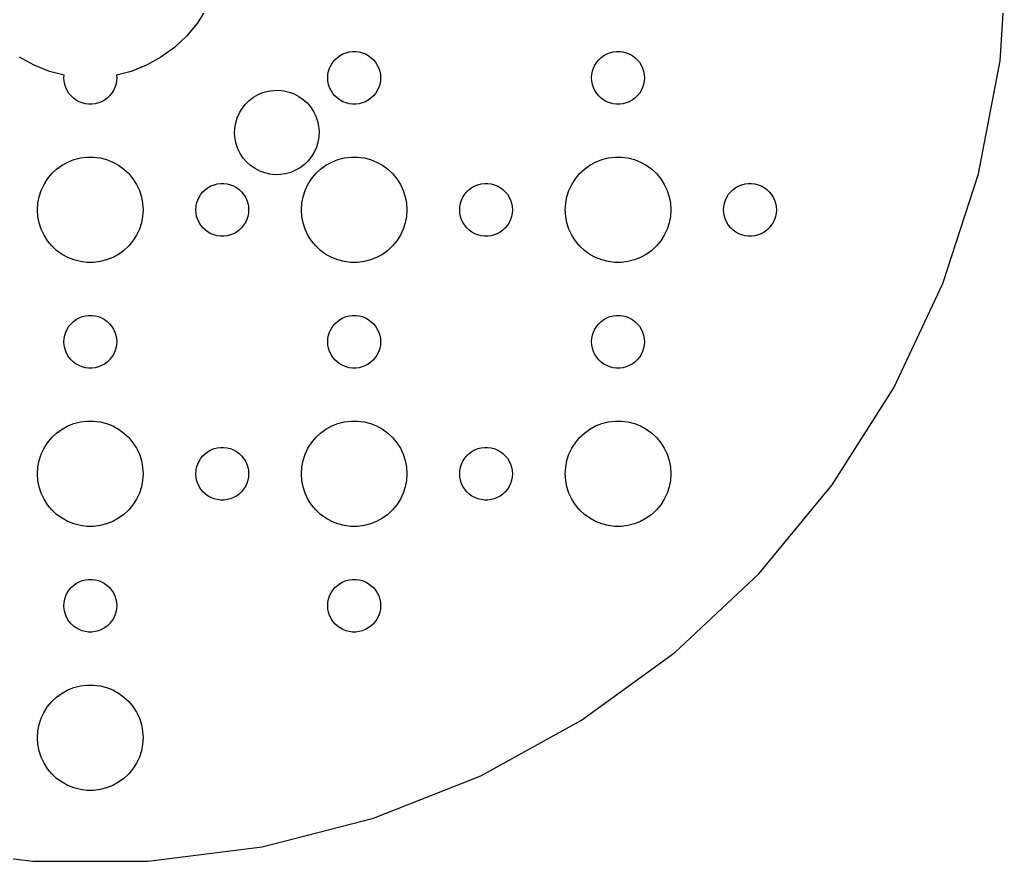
# Model space of a CAD drawing. Header units: metres. Extents: x -52 to 52, y -52 to 272.
# Drawn here: x -4 to 52.1, y 168 to 215.8 of the extents above; entities that cross this region are included whole.
import ezdxf

# ---------------------------------------------------------------- set-up
doc = ezdxf.new("R2010")
doc.units = ezdxf.units.M

msp = doc.modelspace()

# ---------------------------------------------------------------- linework, layer by layer
for p, q in [((51.714, 213.467), (52.125, 220)), ((6.5723, 216.387), (6.06763, 215.592)), ((6.06763, 215.592), (5.46725, 214.866)), ((5.46725, 214.866), (4.78067, 214.221)), ((4.78067, 214.221), (4.01869, 213.668)), ((14.3613, 213.857), (14.5365, 213.927)), ((14.5365, 213.927), (14.7189, 213.973)), ((14.7189, 213.973), (14.9058, 213.997)), ((14.9058, 213.997), (15.0942, 213.997)), ((15.0942, 213.997), (15.2811, 213.973)), ((15.2811, 213.973), (15.4635, 213.927)), ((15.4635, 213.927), (15.6387, 213.857)), ((29.3613, 213.857), (29.5365, 213.927)), ((29.5365, 213.927), (29.7189, 213.973)), ((29.7189, 213.973), (29.9058, 213.997)), ((29.9058, 213.997), (30.0942, 213.997)), ((30.0942, 213.997), (30.2811, 213.973)), ((30.2811, 213.973), (30.4635, 213.927)), ((30.4635, 213.927), (30.6387, 213.857)), ((-3.19334, 213.214), (-4.01869, 213.668)), ((4.01869, 213.668), (3.19334, 213.214)), ((13.6855, 213.223), (13.7865, 213.382)), ((13.7865, 213.382), (13.9065, 213.527)), ((13.9065, 213.527), (14.0439, 213.656)), ((14.0439, 213.656), (14.1963, 213.766)), ((14.1963, 213.766), (14.3613, 213.857)), ((15.6387, 213.857), (15.8037, 213.766)), ((15.8037, 213.766), (15.9561, 213.656)), ((15.9561, 213.656), (16.0934, 213.527)), ((16.0934, 213.527), (16.2135, 213.382)), ((16.2135, 213.382), (16.3145, 213.223)), ((28.6855, 213.223), (28.7865, 213.382)), ((28.7865, 213.382), (28.9065, 213.527)), ((28.9065, 213.527), (29.0439, 213.656)), ((29.0439, 213.656), (29.1963, 213.766)), ((29.1963, 213.766), (29.3613, 213.857)), ((30.6387, 213.857), (30.8037, 213.766)), ((30.8037, 213.766), (30.9561, 213.656)), ((30.9561, 213.656), (31.0934, 213.527)), ((31.0934, 213.527), (31.2135, 213.382)), ((31.2135, 213.382), (31.3145, 213.223)), ((50.4874, 207.037), (51.714, 213.467)), ((-2.31763, 212.867), (-3.19334, 213.214)), ((-1.49026, 212.655), (-2.31763, 212.867)), ((2.31763, 212.867), (1.49026, 212.655)), ((3.19334, 213.214), (2.31763, 212.867)), ((13.5118, 212.688), (13.5471, 212.873)), ((13.5471, 212.873), (13.6053, 213.052)), ((13.6053, 213.052), (13.6855, 213.223)), ((16.3145, 213.223), (16.3947, 213.052)), ((16.3947, 213.052), (16.4529, 212.873)), ((16.4529, 212.873), (16.4882, 212.688)), ((28.5118, 212.688), (28.5471, 212.873)), ((28.5471, 212.873), (28.6053, 213.052)), ((28.6053, 213.052), (28.6855, 213.223)), ((31.3145, 213.223), (31.3947, 213.052)), ((31.3947, 213.052), (31.4529, 212.873)), ((31.4529, 212.873), (31.4882, 212.688)), ((-1.5, 212.5), (-1.49026, 212.655)), ((-1.48816, 212.312), (-1.5, 212.5)), ((-1.45287, 212.127), (-1.48816, 212.312)), ((1.48816, 212.312), (1.45287, 212.127)), ((1.5, 212.5), (1.48816, 212.312)), ((1.49026, 212.655), (1.5, 212.5)), ((13.5, 212.5), (13.5118, 212.688)), ((13.5118, 212.312), (13.5, 212.5)), ((13.5471, 212.127), (13.5118, 212.312)), ((16.4882, 212.312), (16.4529, 212.127)), ((16.4882, 212.688), (16.5, 212.5)), ((16.5, 212.5), (16.4882, 212.312)), ((28.5, 212.5), (28.5118, 212.688)), ((28.5118, 212.312), (28.5, 212.5)), ((28.5471, 212.127), (28.5118, 212.312)), ((31.4882, 212.312), (31.4529, 212.127)), ((31.4882, 212.688), (31.5, 212.5)), ((31.5, 212.5), (31.4882, 212.312)), ((-1.39465, 211.948), (-1.45287, 212.127)), ((-1.31445, 211.777), (-1.39465, 211.948)), ((-1.21352, 211.618), (-1.31445, 211.777)), ((1.31445, 211.777), (1.21352, 211.618)), ((1.39465, 211.948), (1.31445, 211.777)), ((1.45287, 212.127), (1.39465, 211.948)), ((9.53987, 211.543), (9.81772, 211.66)), ((9.81772, 211.66), (10.108, 211.741)), ((10.108, 211.741), (10.4062, 211.785)), ((10.4062, 211.785), (10.7075, 211.791)), ((10.7075, 211.791), (11.0072, 211.759)), ((11.0072, 211.759), (11.3007, 211.691)), ((11.3007, 211.691), (11.5832, 211.586)), ((13.6053, 211.948), (13.5471, 212.127)), ((13.6855, 211.777), (13.6053, 211.948)), ((13.7865, 211.618), (13.6855, 211.777)), ((16.3145, 211.777), (16.2135, 211.618)), ((16.3947, 211.948), (16.3145, 211.777)), ((16.4529, 212.127), (16.3947, 211.948)), ((28.6053, 211.948), (28.5471, 212.127)), ((28.6855, 211.777), (28.6053, 211.948)), ((28.7865, 211.618), (28.6855, 211.777)), ((31.3145, 211.777), (31.2135, 211.618)), ((31.3947, 211.948), (31.3145, 211.777)), ((31.4529, 212.127), (31.3947, 211.948)), ((-1.09344, 211.473), (-1.21352, 211.618)), ((-0.956131, 211.344), (-1.09344, 211.473)), ((-0.803726, 211.234), (-0.956131, 211.344)), ((-0.638657, 211.143), (-0.803726, 211.234)), ((-0.463516, 211.073), (-0.638657, 211.143)), ((-0.281067, 211.027), (-0.463516, 211.073)), ((0.463516, 211.073), (0.281067, 211.027)), ((0.638657, 211.143), (0.463516, 211.073)), ((0.803726, 211.234), (0.638657, 211.143)), ((0.956131, 211.344), (0.803726, 211.234)), ((1.09344, 211.473), (0.956131, 211.344)), ((1.21352, 211.618), (1.09344, 211.473)), ((8.82344, 210.999), (9.03879, 211.21)), ((9.03879, 211.21), (9.27885, 211.392)), ((9.27885, 211.392), (9.53987, 211.543)), ((11.5832, 211.586), (11.8503, 211.446)), ((11.8503, 211.446), (12.0977, 211.274)), ((12.0977, 211.274), (12.3217, 211.072)), ((12.3217, 211.072), (12.5187, 210.844)), ((13.9065, 211.473), (13.7865, 211.618)), ((14.0439, 211.344), (13.9065, 211.473)), ((14.1963, 211.234), (14.0439, 211.344)), ((14.3613, 211.143), (14.1963, 211.234)), ((14.5365, 211.073), (14.3613, 211.143)), ((14.7189, 211.027), (14.5365, 211.073)), ((15.4635, 211.073), (15.2811, 211.027)), ((15.6387, 211.143), (15.4635, 211.073)), ((15.8037, 211.234), (15.6387, 211.143)), ((15.9561, 211.344), (15.8037, 211.234)), ((16.0934, 211.473), (15.9561, 211.344)), ((16.2135, 211.618), (16.0934, 211.473)), ((28.9065, 211.473), (28.7865, 211.618)), ((29.0439, 211.344), (28.9065, 211.473)), ((29.1963, 211.234), (29.0439, 211.344)), ((29.3613, 211.143), (29.1963, 211.234)), ((29.5365, 211.073), (29.3613, 211.143)), ((29.7189, 211.027), (29.5365, 211.073)), ((30.4635, 211.073), (30.2811, 211.027)), ((30.6387, 211.143), (30.4635, 211.073)), ((30.8037, 211.234), (30.6387, 211.143)), ((30.9561, 211.344), (30.8037, 211.234)), ((31.0934, 211.473), (30.9561, 211.344)), ((31.2135, 211.618), (31.0934, 211.473)), ((-0.094177, 211.003), (-0.281067, 211.027)), ((0.094177, 211.003), (-0.094177, 211.003)), ((0.281067, 211.027), (0.094177, 211.003)), ((8.35751, 210.23), (8.4801, 210.505)), ((8.4801, 210.505), (8.63623, 210.763)), ((8.63623, 210.763), (8.82344, 210.999)), ((12.5187, 210.844), (12.6855, 210.593)), ((12.6855, 210.593), (12.8195, 210.323)), ((14.9058, 211.003), (14.7189, 211.027)), ((15.0942, 211.003), (14.9058, 211.003)), ((15.2811, 211.027), (15.0942, 211.003)), ((29.9058, 211.003), (29.7189, 211.027)), ((30.0942, 211.003), (29.9058, 211.003)), ((30.2811, 211.027), (30.0942, 211.003)), ((8.2704, 209.941), (8.35751, 210.23)), ((12.8195, 210.323), (12.9186, 210.038)), ((12.9186, 210.038), (12.9812, 209.744)), ((8.20752, 209.343), (8.22014, 209.644)), ((8.22014, 209.644), (8.2704, 209.941)), ((12.9812, 209.744), (13.0065, 209.443)), ((13.0065, 209.443), (12.9939, 209.142)), ((8.23274, 209.042), (8.20752, 209.343)), ((8.29539, 208.748), (8.23274, 209.042)), ((12.9436, 208.845), (12.8565, 208.556)), ((12.9939, 209.142), (12.9436, 208.845)), ((8.39452, 208.463), (8.29539, 208.748)), ((8.52853, 208.193), (8.39452, 208.463)), ((12.7339, 208.281), (12.5777, 208.023)), ((12.8565, 208.556), (12.7339, 208.281)), ((-1.60747, 207.533), (-1.27733, 207.714)), ((-1.27733, 207.714), (-0.927048, 207.853)), ((-0.927048, 207.853), (-0.562134, 207.947)), ((-0.562134, 207.947), (-0.18837, 207.994)), ((-0.18837, 207.994), (0.18837, 207.994)), ((0.18837, 207.994), (0.562134, 207.947)), ((0.562134, 207.947), (0.927048, 207.853)), ((0.927048, 207.853), (1.27733, 207.714)), ((1.27733, 207.714), (1.60747, 207.533)), ((8.69533, 207.942), (8.52853, 208.193)), ((8.89226, 207.714), (8.69533, 207.942)), ((9.11624, 207.512), (8.89226, 207.714)), ((12.3905, 207.787), (12.1752, 207.576)), ((12.5777, 208.023), (12.3905, 207.787)), ((13.3925, 207.533), (13.7227, 207.714)), ((13.7227, 207.714), (14.0729, 207.853)), ((14.0729, 207.853), (14.4379, 207.947)), ((14.4379, 207.947), (14.8116, 207.994)), ((14.8116, 207.994), (15.1884, 207.994)), ((15.1884, 207.994), (15.5621, 207.947)), ((15.5621, 207.947), (15.927, 207.853)), ((15.927, 207.853), (16.2773, 207.714)), ((16.2773, 207.714), (16.6075, 207.533)), ((28.3925, 207.533), (28.7227, 207.714)), ((28.7227, 207.714), (29.0729, 207.853)), ((29.0729, 207.853), (29.4379, 207.947)), ((29.4379, 207.947), (29.8116, 207.994)), ((29.8116, 207.994), (30.1884, 207.994)), ((30.1884, 207.994), (30.5621, 207.947)), ((30.5621, 207.947), (30.927, 207.853)), ((30.927, 207.853), (31.2773, 207.714)), ((31.2773, 207.714), (31.6075, 207.533)), ((-2.1869, 207.054), (-1.91226, 207.312)), ((-1.91226, 207.312), (-1.60747, 207.533)), ((1.60747, 207.533), (1.91226, 207.312)), ((1.91226, 207.312), (2.1869, 207.054)), ((9.36372, 207.34), (9.11624, 207.512)), ((9.63083, 207.201), (9.36372, 207.34)), ((9.91331, 207.095), (9.63083, 207.201)), ((11.6741, 207.243), (11.3963, 207.127)), ((11.9351, 207.394), (11.6741, 207.243)), ((12.1752, 207.576), (11.9351, 207.394)), ((12.8131, 207.054), (13.0877, 207.312)), ((13.0877, 207.312), (13.3925, 207.533)), ((16.6075, 207.533), (16.9123, 207.312)), ((16.9123, 207.312), (17.1869, 207.054)), ((27.8131, 207.054), (28.0877, 207.312)), ((28.0877, 207.312), (28.3925, 207.533)), ((31.6075, 207.533), (31.9123, 207.312)), ((31.9123, 207.312), (32.1869, 207.054)), ((-2.62891, 206.445), (-2.42705, 206.763)), ((-2.42705, 206.763), (-2.1869, 207.054)), ((2.1869, 207.054), (2.42705, 206.763)), ((2.42705, 206.763), (2.62891, 206.445)), ((10.2067, 207.027), (9.91331, 207.095)), ((10.5065, 206.995), (10.2067, 207.027)), ((10.8078, 207.001), (10.5065, 206.995)), ((11.106, 207.045), (10.8078, 207.001)), ((11.3963, 207.127), (11.106, 207.045)), ((12.3711, 206.445), (12.5729, 206.763)), ((12.5729, 206.763), (12.8131, 207.054)), ((17.1869, 207.054), (17.427, 206.763)), ((17.427, 206.763), (17.6289, 206.445)), ((27.3711, 206.445), (27.5729, 206.763)), ((27.5729, 206.763), (27.8131, 207.054)), ((32.1869, 207.054), (32.427, 206.763)), ((32.427, 206.763), (32.6289, 206.445)), ((48.4646, 200.812), (50.4874, 207.037)), ((-2.90575, 205.746), (-2.78932, 206.104)), ((-2.78932, 206.104), (-2.62891, 206.445)), ((2.62891, 206.445), (2.78932, 206.104)), ((2.78932, 206.104), (2.90575, 205.746)), ((6.28647, 205.882), (6.40654, 206.027)), ((6.40654, 206.027), (6.54385, 206.156)), ((6.54385, 206.156), (6.69626, 206.266)), ((6.69626, 206.266), (6.86133, 206.357)), ((6.86133, 206.357), (7.03647, 206.427)), ((7.03647, 206.427), (7.21892, 206.473)), ((7.21892, 206.473), (7.40581, 206.497)), ((7.40581, 206.497), (7.59418, 206.497)), ((7.59418, 206.497), (7.78107, 206.473)), ((7.78107, 206.473), (7.96352, 206.427)), ((7.96352, 206.427), (8.13866, 206.357)), ((8.13866, 206.357), (8.30373, 206.266)), ((8.30373, 206.266), (8.45613, 206.156)), ((8.45613, 206.156), (8.59344, 206.027)), ((8.59344, 206.027), (8.71352, 205.882)), ((12.0942, 205.746), (12.2107, 206.104)), ((12.2107, 206.104), (12.3711, 206.445)), ((17.6289, 206.445), (17.7893, 206.104)), ((17.7893, 206.104), (17.9057, 205.746)), ((21.2865, 205.882), (21.4065, 206.027)), ((21.4065, 206.027), (21.5439, 206.156)), ((21.5439, 206.156), (21.6963, 206.266)), ((21.6963, 206.266), (21.8613, 206.357)), ((21.8613, 206.357), (22.0365, 206.427)), ((22.0365, 206.427), (22.2189, 206.473)), ((22.2189, 206.473), (22.4058, 206.497)), ((22.4058, 206.497), (22.5942, 206.497)), ((22.5942, 206.497), (22.7811, 206.473)), ((22.7811, 206.473), (22.9635, 206.427)), ((22.9635, 206.427), (23.1387, 206.357)), ((23.1387, 206.357), (23.3037, 206.266)), ((23.3037, 206.266), (23.4561, 206.156)), ((23.4561, 206.156), (23.5934, 206.027)), ((23.5934, 206.027), (23.7135, 205.882)), ((27.0942, 205.746), (27.2107, 206.104)), ((27.2107, 206.104), (27.3711, 206.445)), ((32.6289, 206.445), (32.7893, 206.104)), ((32.7893, 206.104), (32.9057, 205.746)), ((36.2865, 205.882), (36.4065, 206.027)), ((36.4065, 206.027), (36.5439, 206.156)), ((36.5439, 206.156), (36.6963, 206.266)), ((36.6963, 206.266), (36.8613, 206.357)), ((36.8613, 206.357), (37.0365, 206.427)), ((37.0365, 206.427), (37.2189, 206.473)), ((37.2189, 206.473), (37.4058, 206.497)), ((37.4058, 206.497), (37.5942, 206.497)), ((37.5942, 206.497), (37.7811, 206.473)), ((37.7811, 206.473), (37.9635, 206.427)), ((37.9635, 206.427), (38.1387, 206.357)), ((38.1387, 206.357), (38.3037, 206.266)), ((38.3037, 206.266), (38.4561, 206.156)), ((38.4561, 206.156), (38.5934, 206.027)), ((38.5934, 206.027), (38.7135, 205.882)), ((-2.97633, 205.376), (-2.90575, 205.746)), ((2.90575, 205.746), (2.97633, 205.376)), ((6.04712, 205.373), (6.10533, 205.552)), ((6.10533, 205.552), (6.18553, 205.723)), ((6.18553, 205.723), (6.28647, 205.882)), ((8.71352, 205.882), (8.81445, 205.723)), ((8.81445, 205.723), (8.89465, 205.552)), ((8.89465, 205.552), (8.95287, 205.373)), ((12.0237, 205.376), (12.0942, 205.746)), ((17.9057, 205.746), (17.9763, 205.376)), ((21.0471, 205.373), (21.1053, 205.552)), ((21.1053, 205.552), (21.1855, 205.723)), ((21.1855, 205.723), (21.2865, 205.882)), ((23.7135, 205.882), (23.8145, 205.723)), ((23.8145, 205.723), (23.8947, 205.552)), ((23.8947, 205.552), (23.9529, 205.373)), ((27.0237, 205.376), (27.0942, 205.746)), ((32.9057, 205.746), (32.9763, 205.376)), ((36.0471, 205.373), (36.1053, 205.552)), ((36.1053, 205.552), (36.1855, 205.723)), ((36.1855, 205.723), (36.2865, 205.882)), ((38.7135, 205.882), (38.8145, 205.723)), ((38.8145, 205.723), (38.8947, 205.552)), ((38.8947, 205.552), (38.9529, 205.373)), ((-3, 205), (-2.97633, 205.376)), ((-2.97633, 204.624), (-3, 205)), ((2.97633, 205.376), (3, 205)), ((3, 205), (2.97633, 204.624)), ((6, 205), (6.01183, 205.188)), ((6.01183, 204.812), (6, 205)), ((6.01183, 205.188), (6.04712, 205.373)), ((8.95287, 205.373), (8.98816, 205.188)), ((8.98816, 205.188), (9, 205)), ((9, 205), (8.98816, 204.812)), ((12, 205), (12.0237, 205.376)), ((12.0237, 204.624), (12, 205)), ((17.9763, 205.376), (18, 205)), ((18, 205), (17.9763, 204.624)), ((21, 205), (21.0118, 205.188)), ((21.0118, 204.812), (21, 205)), ((21.0118, 205.188), (21.0471, 205.373)), ((23.9529, 205.373), (23.9882, 205.188)), ((23.9882, 205.188), (24, 205)), ((24, 205), (23.9882, 204.812)), ((27, 205), (27.0237, 205.376)), ((27.0237, 204.624), (27, 205)), ((32.9763, 205.376), (33, 205)), ((33, 205), (32.9763, 204.624)), ((36, 205), (36.0118, 205.188)), ((36.0118, 204.812), (36, 205)), ((36.0118, 205.188), (36.0471, 205.373)), ((38.9529, 205.373), (38.9882, 205.188)), ((38.9882, 205.188), (39, 205)), ((39, 205), (38.9882, 204.812)), ((-2.90575, 204.254), (-2.97633, 204.624)), ((2.97633, 204.624), (2.90575, 204.254)), ((6.04712, 204.627), (6.01183, 204.812)), ((6.10533, 204.448), (6.04712, 204.627)), ((6.18553, 204.277), (6.10533, 204.448)), ((8.89465, 204.448), (8.81445, 204.277)), ((8.95287, 204.627), (8.89465, 204.448)), ((8.98816, 204.812), (8.95287, 204.627)), ((12.0942, 204.254), (12.0237, 204.624)), ((17.9763, 204.624), (17.9057, 204.254)), ((21.0471, 204.627), (21.0118, 204.812)), ((21.1053, 204.448), (21.0471, 204.627)), ((21.1855, 204.277), (21.1053, 204.448)), ((23.8947, 204.448), (23.8145, 204.277)), ((23.9529, 204.627), (23.8947, 204.448)), ((23.9882, 204.812), (23.9529, 204.627)), ((27.0942, 204.254), (27.0237, 204.624)), ((32.9763, 204.624), (32.9057, 204.254)), ((36.0471, 204.627), (36.0118, 204.812)), ((36.1053, 204.448), (36.0471, 204.627)), ((36.1855, 204.277), (36.1053, 204.448)), ((38.8947, 204.448), (38.8145, 204.277)), ((38.9529, 204.627), (38.8947, 204.448)), ((38.9882, 204.812), (38.9529, 204.627)), ((-2.78932, 203.896), (-2.90575, 204.254)), ((-2.62891, 203.555), (-2.78932, 203.896)), ((2.78932, 203.896), (2.62891, 203.555)), ((2.90575, 204.254), (2.78932, 203.896)), ((6.28647, 204.118), (6.18553, 204.277)), ((6.40654, 203.973), (6.28647, 204.118)), ((6.54385, 203.844), (6.40654, 203.973)), ((6.69626, 203.734), (6.54385, 203.844)), ((8.45613, 203.844), (8.30373, 203.734)), ((8.59344, 203.973), (8.45613, 203.844)), ((8.71352, 204.118), (8.59344, 203.973)), ((8.81445, 204.277), (8.71352, 204.118)), ((12.2107, 203.896), (12.0942, 204.254)), ((12.3711, 203.555), (12.2107, 203.896)), ((17.7893, 203.896), (17.6289, 203.555)), ((17.9057, 204.254), (17.7893, 203.896)), ((21.2865, 204.118), (21.1855, 204.277)), ((21.4065, 203.973), (21.2865, 204.118)), ((21.5439, 203.844), (21.4065, 203.973)), ((21.6963, 203.734), (21.5439, 203.844)), ((23.4561, 203.844), (23.3037, 203.734)), ((23.5934, 203.973), (23.4561, 203.844)), ((23.7135, 204.118), (23.5934, 203.973)), ((23.8145, 204.277), (23.7135, 204.118)), ((27.2107, 203.896), (27.0942, 204.254)), ((27.3711, 203.555), (27.2107, 203.896)), ((32.7893, 203.896), (32.6289, 203.555)), ((32.9057, 204.254), (32.7893, 203.896)), ((36.2865, 204.118), (36.1855, 204.277)), ((36.4065, 203.973), (36.2865, 204.118)), ((36.5439, 203.844), (36.4065, 203.973)), ((36.6963, 203.734), (36.5439, 203.844)), ((38.4561, 203.844), (38.3037, 203.734)), ((38.5934, 203.973), (38.4561, 203.844)), ((38.7135, 204.118), (38.5934, 203.973)), ((38.8145, 204.277), (38.7135, 204.118)), ((-2.42705, 203.237), (-2.62891, 203.555)), ((-2.1869, 202.946), (-2.42705, 203.237)), ((2.42705, 203.237), (2.1869, 202.946)), ((2.62891, 203.555), (2.42705, 203.237)), ((6.86133, 203.643), (6.69626, 203.734)), ((7.03647, 203.573), (6.86133, 203.643)), ((7.21892, 203.527), (7.03647, 203.573)), ((7.40581, 203.503), (7.21892, 203.527)), ((7.59418, 203.503), (7.40581, 203.503)), ((7.78107, 203.527), (7.59418, 203.503)), ((7.96352, 203.573), (7.78107, 203.527)), ((8.13866, 203.643), (7.96352, 203.573)), ((8.30373, 203.734), (8.13866, 203.643)), ((12.5729, 203.237), (12.3711, 203.555)), ((12.8131, 202.946), (12.5729, 203.237)), ((17.427, 203.237), (17.1869, 202.946)), ((17.6289, 203.555), (17.427, 203.237)), ((21.8613, 203.643), (21.6963, 203.734)), ((22.0365, 203.573), (21.8613, 203.643)), ((22.2189, 203.527), (22.0365, 203.573)), ((22.4058, 203.503), (22.2189, 203.527)), ((22.5942, 203.503), (22.4058, 203.503)), ((22.7811, 203.527), (22.5942, 203.503)), ((22.9635, 203.573), (22.7811, 203.527)), ((23.1387, 203.643), (22.9635, 203.573)), ((23.3037, 203.734), (23.1387, 203.643)), ((27.5729, 203.237), (27.3711, 203.555)), ((27.8131, 202.946), (27.5729, 203.237)), ((32.427, 203.237), (32.1869, 202.946)), ((32.6289, 203.555), (32.427, 203.237)), ((36.8613, 203.643), (36.6963, 203.734)), ((37.0365, 203.573), (36.8613, 203.643)), ((37.2189, 203.527), (37.0365, 203.573)), ((37.4058, 203.503), (37.2189, 203.527)), ((37.5942, 203.503), (37.4058, 203.503)), ((37.7811, 203.527), (37.5942, 203.503)), ((37.9635, 203.573), (37.7811, 203.527)), ((38.1387, 203.643), (37.9635, 203.573)), ((38.3037, 203.734), (38.1387, 203.643)), ((-1.91226, 202.688), (-2.1869, 202.946)), ((-1.60747, 202.467), (-1.91226, 202.688)), ((1.91226, 202.688), (1.60747, 202.467)), ((2.1869, 202.946), (1.91226, 202.688)), ((13.0877, 202.688), (12.8131, 202.946)), ((13.3925, 202.467), (13.0877, 202.688)), ((16.9123, 202.688), (16.6075, 202.467)), ((17.1869, 202.946), (16.9123, 202.688)), ((28.0877, 202.688), (27.8131, 202.946)), ((28.3925, 202.467), (28.0877, 202.688)), ((31.9123, 202.688), (31.6075, 202.467)), ((32.1869, 202.946), (31.9123, 202.688)), ((-1.27733, 202.286), (-1.60747, 202.467)), ((-0.927048, 202.147), (-1.27733, 202.286)), ((-0.562134, 202.053), (-0.927048, 202.147)), ((0.927048, 202.147), (0.562134, 202.053)), ((1.27733, 202.286), (0.927048, 202.147)), ((1.60747, 202.467), (1.27733, 202.286)), ((13.7227, 202.286), (13.3925, 202.467)), ((14.0729, 202.147), (13.7227, 202.286)), ((14.4379, 202.053), (14.0729, 202.147)), ((15.927, 202.147), (15.5621, 202.053)), ((16.2773, 202.286), (15.927, 202.147)), ((16.6075, 202.467), (16.2773, 202.286)), ((28.7227, 202.286), (28.3925, 202.467)), ((29.0729, 202.147), (28.7227, 202.286)), ((29.4379, 202.053), (29.0729, 202.147)), ((30.927, 202.147), (30.5621, 202.053)), ((31.2773, 202.286), (30.927, 202.147)), ((31.6075, 202.467), (31.2773, 202.286)), ((-0.18837, 202.006), (-0.562134, 202.053)), ((0.18837, 202.006), (-0.18837, 202.006)), ((0.562134, 202.053), (0.18837, 202.006)), ((14.8116, 202.006), (14.4379, 202.053)), ((15.1884, 202.006), (14.8116, 202.006)), ((15.5621, 202.053), (15.1884, 202.006)), ((29.8116, 202.006), (29.4379, 202.053)), ((30.1884, 202.006), (29.8116, 202.006)), ((30.5621, 202.053), (30.1884, 202.006)), ((45.6775, 194.889), (48.4646, 200.812)), ((-0.956131, 198.656), (-0.803726, 198.766)), ((-0.803726, 198.766), (-0.638657, 198.857)), ((-0.638657, 198.857), (-0.463516, 198.927)), ((-0.463516, 198.927), (-0.281067, 198.973)), ((-0.281067, 198.973), (-0.094177, 198.997)), ((-0.094177, 198.997), (0.094177, 198.997)), ((0.094177, 198.997), (0.281067, 198.973)), ((0.281067, 198.973), (0.463516, 198.927)), ((0.463516, 198.927), (0.638657, 198.857)), ((0.638657, 198.857), (0.803726, 198.766)), ((0.803726, 198.766), (0.956131, 198.656)), ((14.0439, 198.656), (14.1963, 198.766)), ((14.1963, 198.766), (14.3613, 198.857)), ((14.3613, 198.857), (14.5365, 198.927)), ((14.5365, 198.927), (14.7189, 198.973)), ((14.7189, 198.973), (14.9058, 198.997)), ((14.9058, 198.997), (15.0942, 198.997)), ((15.0942, 198.997), (15.2811, 198.973)), ((15.2811, 198.973), (15.4635, 198.927)), ((15.4635, 198.927), (15.6387, 198.857)), ((15.6387, 198.857), (15.8037, 198.766)), ((15.8037, 198.766), (15.9561, 198.656)), ((29.0439, 198.656), (29.1963, 198.766)), ((29.1963, 198.766), (29.3613, 198.857)), ((29.3613, 198.857), (29.5365, 198.927)), ((29.5365, 198.927), (29.7189, 198.973)), ((29.7189, 198.973), (29.9058, 198.997)), ((29.9058, 198.997), (30.0942, 198.997)), ((30.0942, 198.997), (30.2811, 198.973)), ((30.2811, 198.973), (30.4635, 198.927)), ((30.4635, 198.927), (30.6387, 198.857)), ((30.6387, 198.857), (30.8037, 198.766)), ((30.8037, 198.766), (30.9561, 198.656)), ((-1.39465, 198.052), (-1.31445, 198.223)), ((-1.31445, 198.223), (-1.21352, 198.382)), ((-1.21352, 198.382), (-1.09344, 198.527)), ((-1.09344, 198.527), (-0.956131, 198.656)), ((0.956131, 198.656), (1.09344, 198.527)), ((1.09344, 198.527), (1.21352, 198.382)), ((1.21352, 198.382), (1.31445, 198.223)), ((1.31445, 198.223), (1.39465, 198.052)), ((13.6053, 198.052), (13.6855, 198.223)), ((13.6855, 198.223), (13.7865, 198.382)), ((13.7865, 198.382), (13.9065, 198.527)), ((13.9065, 198.527), (14.0439, 198.656)), ((15.9561, 198.656), (16.0934, 198.527)), ((16.0934, 198.527), (16.2135, 198.382)), ((16.2135, 198.382), (16.3145, 198.223)), ((16.3145, 198.223), (16.3947, 198.052)), ((28.6053, 198.052), (28.6855, 198.223)), ((28.6855, 198.223), (28.7865, 198.382)), ((28.7865, 198.382), (28.9065, 198.527)), ((28.9065, 198.527), (29.0439, 198.656)), ((30.9561, 198.656), (31.0934, 198.527)), ((31.0934, 198.527), (31.2135, 198.382)), ((31.2135, 198.382), (31.3145, 198.223)), ((31.3145, 198.223), (31.3947, 198.052)), ((-1.5, 197.5), (-1.48816, 197.688)), ((-1.48816, 197.688), (-1.45287, 197.873)), ((-1.45287, 197.873), (-1.39465, 198.052)), ((1.39465, 198.052), (1.45287, 197.873)), ((1.45287, 197.873), (1.48816, 197.688)), ((1.48816, 197.688), (1.5, 197.5)), ((13.5, 197.5), (13.5118, 197.688)), ((13.5118, 197.688), (13.5471, 197.873)), ((13.5471, 197.873), (13.6053, 198.052)), ((16.3947, 198.052), (16.4529, 197.873)), ((16.4529, 197.873), (16.4882, 197.688)), ((16.4882, 197.688), (16.5, 197.5)), ((28.5, 197.5), (28.5118, 197.688)), ((28.5118, 197.688), (28.5471, 197.873)), ((28.5471, 197.873), (28.6053, 198.052)), ((31.3947, 198.052), (31.4529, 197.873)), ((31.4529, 197.873), (31.4882, 197.688)), ((31.4882, 197.688), (31.5, 197.5)), ((-1.48816, 197.312), (-1.5, 197.5)), ((-1.45287, 197.127), (-1.48816, 197.312)), ((-1.39465, 196.948), (-1.45287, 197.127)), ((1.45287, 197.127), (1.39465, 196.948)), ((1.48816, 197.312), (1.45287, 197.127)), ((1.5, 197.5), (1.48816, 197.312)), ((13.5118, 197.312), (13.5, 197.5)), ((13.5471, 197.127), (13.5118, 197.312)), ((13.6053, 196.948), (13.5471, 197.127)), ((16.4529, 197.127), (16.3947, 196.948)), ((16.4882, 197.312), (16.4529, 197.127)), ((16.5, 197.5), (16.4882, 197.312)), ((28.5118, 197.312), (28.5, 197.5)), ((28.5471, 197.127), (28.5118, 197.312)), ((28.6053, 196.948), (28.5471, 197.127)), ((31.4529, 197.127), (31.3947, 196.948)), ((31.4882, 197.312), (31.4529, 197.127)), ((31.5, 197.5), (31.4882, 197.312)), ((-1.31445, 196.777), (-1.39465, 196.948)), ((-1.21352, 196.618), (-1.31445, 196.777)), ((-1.09344, 196.473), (-1.21352, 196.618)), ((-0.956131, 196.344), (-1.09344, 196.473)), ((1.09344, 196.473), (0.956131, 196.344)), ((1.21352, 196.618), (1.09344, 196.473)), ((1.31445, 196.777), (1.21352, 196.618)), ((1.39465, 196.948), (1.31445, 196.777)), ((13.6855, 196.777), (13.6053, 196.948)), ((13.7865, 196.618), (13.6855, 196.777)), ((13.9065, 196.473), (13.7865, 196.618)), ((14.0439, 196.344), (13.9065, 196.473)), ((16.0934, 196.473), (15.9561, 196.344)), ((16.2135, 196.618), (16.0934, 196.473)), ((16.3145, 196.777), (16.2135, 196.618)), ((16.3947, 196.948), (16.3145, 196.777)), ((28.6855, 196.777), (28.6053, 196.948)), ((28.7865, 196.618), (28.6855, 196.777)), ((28.9065, 196.473), (28.7865, 196.618)), ((29.0439, 196.344), (28.9065, 196.473)), ((31.0934, 196.473), (30.9561, 196.344)), ((31.2135, 196.618), (31.0934, 196.473)), ((31.3145, 196.777), (31.2135, 196.618)), ((31.3947, 196.948), (31.3145, 196.777)), ((-0.803726, 196.234), (-0.956131, 196.344)), ((-0.638657, 196.143), (-0.803726, 196.234)), ((-0.463516, 196.073), (-0.638657, 196.143)), ((-0.281067, 196.027), (-0.463516, 196.073)), ((-0.094177, 196.003), (-0.281067, 196.027)), ((0.094177, 196.003), (-0.094177, 196.003)), ((0.281067, 196.027), (0.094177, 196.003)), ((0.463516, 196.073), (0.281067, 196.027)), ((0.638657, 196.143), (0.463516, 196.073)), ((0.803726, 196.234), (0.638657, 196.143)), ((0.956131, 196.344), (0.803726, 196.234)), ((14.1963, 196.234), (14.0439, 196.344)), ((14.3613, 196.143), (14.1963, 196.234)), ((14.5365, 196.073), (14.3613, 196.143)), ((14.7189, 196.027), (14.5365, 196.073)), ((14.9058, 196.003), (14.7189, 196.027)), ((15.0942, 196.003), (14.9058, 196.003)), ((15.2811, 196.027), (15.0942, 196.003)), ((15.4635, 196.073), (15.2811, 196.027)), ((15.6387, 196.143), (15.4635, 196.073)), ((15.8037, 196.234), (15.6387, 196.143)), ((15.9561, 196.344), (15.8037, 196.234)), ((29.1963, 196.234), (29.0439, 196.344)), ((29.3613, 196.143), (29.1963, 196.234)), ((29.5365, 196.073), (29.3613, 196.143)), ((29.7189, 196.027), (29.5365, 196.073)), ((29.9058, 196.003), (29.7189, 196.027)), ((30.0942, 196.003), (29.9058, 196.003)), ((30.2811, 196.027), (30.0942, 196.003)), ((30.4635, 196.073), (30.2811, 196.027)), ((30.6387, 196.143), (30.4635, 196.073)), ((30.8037, 196.234), (30.6387, 196.143)), ((30.9561, 196.344), (30.8037, 196.234)), ((42.17, 189.362), (45.6775, 194.889)), ((-1.60747, 192.533), (-1.27733, 192.714)), ((-1.27733, 192.714), (-0.927048, 192.853)), ((-0.927048, 192.853), (-0.562134, 192.947)), ((-0.562134, 192.947), (-0.18837, 192.994)), ((-0.18837, 192.994), (0.18837, 192.994)), ((0.18837, 192.994), (0.562134, 192.947)), ((0.562134, 192.947), (0.927048, 192.853)), ((0.927048, 192.853), (1.27733, 192.714)), ((1.27733, 192.714), (1.60747, 192.533)), ((13.3925, 192.533), (13.7227, 192.714)), ((13.7227, 192.714), (14.0729, 192.853)), ((14.0729, 192.853), (14.4379, 192.947)), ((14.4379, 192.947), (14.8116, 192.994)), ((14.8116, 192.994), (15.1884, 192.994)), ((15.1884, 192.994), (15.5621, 192.947)), ((15.5621, 192.947), (15.927, 192.853)), ((15.927, 192.853), (16.2773, 192.714)), ((16.2773, 192.714), (16.6075, 192.533)), ((28.3925, 192.533), (28.7227, 192.714)), ((28.7227, 192.714), (29.0729, 192.853)), ((29.0729, 192.853), (29.4379, 192.947)), ((29.4379, 192.947), (29.8116, 192.994)), ((29.8116, 192.994), (30.1884, 192.994)), ((30.1884, 192.994), (30.5621, 192.947)), ((30.5621, 192.947), (30.927, 192.853)), ((30.927, 192.853), (31.2773, 192.714)), ((31.2773, 192.714), (31.6075, 192.533)), ((-2.42705, 191.763), (-2.1869, 192.054)), ((-2.1869, 192.054), (-1.91226, 192.312)), ((-1.91226, 192.312), (-1.60747, 192.533)), ((1.60747, 192.533), (1.91226, 192.312)), ((1.91226, 192.312), (2.1869, 192.054)), ((2.1869, 192.054), (2.42705, 191.763)), ((12.5729, 191.763), (12.8131, 192.054)), ((12.8131, 192.054), (13.0877, 192.312)), ((13.0877, 192.312), (13.3925, 192.533)), ((16.6075, 192.533), (16.9123, 192.312)), ((16.9123, 192.312), (17.1869, 192.054)), ((17.1869, 192.054), (17.427, 191.763)), ((27.5729, 191.763), (27.8131, 192.054)), ((27.8131, 192.054), (28.0877, 192.312)), ((28.0877, 192.312), (28.3925, 192.533)), ((31.6075, 192.533), (31.9123, 192.312)), ((31.9123, 192.312), (32.1869, 192.054)), ((32.1869, 192.054), (32.427, 191.763)), ((-2.78932, 191.104), (-2.62891, 191.445)), ((-2.62891, 191.445), (-2.42705, 191.763)), ((2.42705, 191.763), (2.62891, 191.445)), ((2.62891, 191.445), (2.78932, 191.104)), ((6.86133, 191.357), (7.03647, 191.427)), ((7.03647, 191.427), (7.21892, 191.473)), ((7.21892, 191.473), (7.40581, 191.497)), ((7.40581, 191.497), (7.59418, 191.497)), ((7.59418, 191.497), (7.78107, 191.473)), ((7.78107, 191.473), (7.96352, 191.427)), ((7.96352, 191.427), (8.13866, 191.357)), ((12.2107, 191.104), (12.3711, 191.445)), ((12.3711, 191.445), (12.5729, 191.763)), ((17.427, 191.763), (17.6289, 191.445)), ((17.6289, 191.445), (17.7893, 191.104)), ((21.8613, 191.357), (22.0365, 191.427)), ((22.0365, 191.427), (22.2189, 191.473)), ((22.2189, 191.473), (22.4058, 191.497)), ((22.4058, 191.497), (22.5942, 191.497)), ((22.5942, 191.497), (22.7811, 191.473)), ((22.7811, 191.473), (22.9635, 191.427)), ((22.9635, 191.427), (23.1387, 191.357)), ((27.2107, 191.104), (27.3711, 191.445)), ((27.3711, 191.445), (27.5729, 191.763)), ((32.427, 191.763), (32.6289, 191.445)), ((32.6289, 191.445), (32.7893, 191.104)), ((-2.90575, 190.746), (-2.78932, 191.104)), ((2.78932, 191.104), (2.90575, 190.746)), ((6.18553, 190.723), (6.28647, 190.882)), ((6.28647, 190.882), (6.40654, 191.027)), ((6.40654, 191.027), (6.54385, 191.156)), ((6.54385, 191.156), (6.69626, 191.266)), ((6.69626, 191.266), (6.86133, 191.357)), ((8.13866, 191.357), (8.30373, 191.266)), ((8.30373, 191.266), (8.45613, 191.156)), ((8.45613, 191.156), (8.59344, 191.027)), ((8.59344, 191.027), (8.71352, 190.882)), ((8.71352, 190.882), (8.81445, 190.723)), ((12.0942, 190.746), (12.2107, 191.104)), ((17.7893, 191.104), (17.9057, 190.746)), ((21.1855, 190.723), (21.2865, 190.882)), ((21.2865, 190.882), (21.4065, 191.027)), ((21.4065, 191.027), (21.5439, 191.156)), ((21.5439, 191.156), (21.6963, 191.266)), ((21.6963, 191.266), (21.8613, 191.357)), ((23.1387, 191.357), (23.3037, 191.266)), ((23.3037, 191.266), (23.4561, 191.156)), ((23.4561, 191.156), (23.5934, 191.027)), ((23.5934, 191.027), (23.7135, 190.882)), ((23.7135, 190.882), (23.8145, 190.723)), ((27.0942, 190.746), (27.2107, 191.104)), ((32.7893, 191.104), (32.9057, 190.746)), ((-3, 190), (-2.97633, 190.376)), ((-2.97633, 190.376), (-2.90575, 190.746)), ((2.90575, 190.746), (2.97633, 190.376)), ((2.97633, 190.376), (3, 190)), ((6.01183, 190.188), (6.04712, 190.373)), ((6.04712, 190.373), (6.10533, 190.552)), ((6.10533, 190.552), (6.18553, 190.723)), ((8.81445, 190.723), (8.89465, 190.552)), ((8.89465, 190.552), (8.95287, 190.373)), ((8.95287, 190.373), (8.98816, 190.188)), ((12, 190), (12.0237, 190.376)), ((12.0237, 190.376), (12.0942, 190.746)), ((17.9057, 190.746), (17.9763, 190.376)), ((17.9763, 190.376), (18, 190)), ((21.0118, 190.188), (21.0471, 190.373)), ((21.0471, 190.373), (21.1053, 190.552)), ((21.1053, 190.552), (21.1855, 190.723)), ((23.8145, 190.723), (23.8947, 190.552)), ((23.8947, 190.552), (23.9529, 190.373)), ((23.9529, 190.373), (23.9882, 190.188)), ((27, 190), (27.0237, 190.376)), ((27.0237, 190.376), (27.0942, 190.746)), ((32.9057, 190.746), (32.9763, 190.376)), ((32.9763, 190.376), (33, 190)), ((-2.97633, 189.624), (-3, 190)), ((3, 190), (2.97633, 189.624)), ((6, 190), (6.01183, 190.188)), ((6.01183, 189.812), (6, 190)), ((6.04712, 189.627), (6.01183, 189.812)), ((8.98816, 189.812), (8.95287, 189.627)), ((8.98816, 190.188), (9, 190)), ((9, 190), (8.98816, 189.812)), ((12.0237, 189.624), (12, 190)), ((18, 190), (17.9763, 189.624)), ((21, 190), (21.0118, 190.188)), ((21.0118, 189.812), (21, 190)), ((21.0471, 189.627), (21.0118, 189.812)), ((23.9882, 189.812), (23.9529, 189.627)), ((23.9882, 190.188), (24, 190)), ((24, 190), (23.9882, 189.812)), ((27.0237, 189.624), (27, 190)), ((33, 190), (32.9763, 189.624)), ((-2.90575, 189.254), (-2.97633, 189.624)), ((-2.78932, 188.896), (-2.90575, 189.254)), ((2.90575, 189.254), (2.78932, 188.896)), ((2.97633, 189.624), (2.90575, 189.254)), ((6.10533, 189.448), (6.04712, 189.627)), ((6.18553, 189.277), (6.10533, 189.448)), ((6.28647, 189.118), (6.18553, 189.277)), ((8.81445, 189.277), (8.71352, 189.118)), ((8.89465, 189.448), (8.81445, 189.277)), ((8.95287, 189.627), (8.89465, 189.448)), ((12.0942, 189.254), (12.0237, 189.624)), ((12.2107, 188.896), (12.0942, 189.254)), ((17.9057, 189.254), (17.7893, 188.896)), ((17.9763, 189.624), (17.9057, 189.254)), ((21.1053, 189.448), (21.0471, 189.627)), ((21.1855, 189.277), (21.1053, 189.448)), ((21.2865, 189.118), (21.1855, 189.277)), ((23.8145, 189.277), (23.7135, 189.118)), ((23.8947, 189.448), (23.8145, 189.277)), ((23.9529, 189.627), (23.8947, 189.448)), ((27.0942, 189.254), (27.0237, 189.624)), ((27.2107, 188.896), (27.0942, 189.254)), ((32.9057, 189.254), (32.7893, 188.896)), ((32.9763, 189.624), (32.9057, 189.254)), ((37.9975, 184.318), (42.17, 189.362)), ((-2.62891, 188.555), (-2.78932, 188.896)), ((2.78932, 188.896), (2.62891, 188.555)), ((6.40654, 188.973), (6.28647, 189.118)), ((6.54385, 188.844), (6.40654, 188.973)), ((6.69626, 188.734), (6.54385, 188.844)), ((6.86133, 188.643), (6.69626, 188.734)), ((7.03647, 188.573), (6.86133, 188.643)), ((8.13866, 188.643), (7.96352, 188.573)), ((8.30373, 188.734), (8.13866, 188.643)), ((8.45613, 188.844), (8.30373, 188.734)), ((8.59344, 188.973), (8.45613, 188.844)), ((8.71352, 189.118), (8.59344, 188.973)), ((12.3711, 188.555), (12.2107, 188.896)), ((17.7893, 188.896), (17.6289, 188.555)), ((21.4065, 188.973), (21.2865, 189.118)), ((21.5439, 188.844), (21.4065, 188.973)), ((21.6963, 188.734), (21.5439, 188.844)), ((21.8613, 188.643), (21.6963, 188.734)), ((22.0365, 188.573), (21.8613, 188.643)), ((23.1387, 188.643), (22.9635, 188.573)), ((23.3037, 188.734), (23.1387, 188.643)), ((23.4561, 188.844), (23.3037, 188.734)), ((23.5934, 188.973), (23.4561, 188.844)), ((23.7135, 189.118), (23.5934, 188.973)), ((27.3711, 188.555), (27.2107, 188.896)), ((32.7893, 188.896), (32.6289, 188.555)), ((-2.42705, 188.237), (-2.62891, 188.555)), ((-2.1869, 187.946), (-2.42705, 188.237)), ((2.42705, 188.237), (2.1869, 187.946)), ((2.62891, 188.555), (2.42705, 188.237)), ((7.21892, 188.527), (7.03647, 188.573)), ((7.40581, 188.503), (7.21892, 188.527)), ((7.59418, 188.503), (7.40581, 188.503)), ((7.78107, 188.527), (7.59418, 188.503)), ((7.96352, 188.573), (7.78107, 188.527)), ((12.5729, 188.237), (12.3711, 188.555)), ((12.8131, 187.946), (12.5729, 188.237)), ((17.427, 188.237), (17.1869, 187.946)), ((17.6289, 188.555), (17.427, 188.237)), ((22.2189, 188.527), (22.0365, 188.573)), ((22.4058, 188.503), (22.2189, 188.527)), ((22.5942, 188.503), (22.4058, 188.503)), ((22.7811, 188.527), (22.5942, 188.503)), ((22.9635, 188.573), (22.7811, 188.527)), ((27.5729, 188.237), (27.3711, 188.555)), ((27.8131, 187.946), (27.5729, 188.237)), ((32.427, 188.237), (32.1869, 187.946)), ((32.6289, 188.555), (32.427, 188.237)), ((-1.91226, 187.688), (-2.1869, 187.946)), ((-1.60747, 187.467), (-1.91226, 187.688)), ((1.91226, 187.688), (1.60747, 187.467)), ((2.1869, 187.946), (1.91226, 187.688)), ((13.0877, 187.688), (12.8131, 187.946)), ((13.3925, 187.467), (13.0877, 187.688)), ((16.9123, 187.688), (16.6075, 187.467)), ((17.1869, 187.946), (16.9123, 187.688)), ((28.0877, 187.688), (27.8131, 187.946)), ((28.3925, 187.467), (28.0877, 187.688)), ((31.9123, 187.688), (31.6075, 187.467)), ((32.1869, 187.946), (31.9123, 187.688)), ((-1.27733, 187.286), (-1.60747, 187.467)), ((-0.927048, 187.147), (-1.27733, 187.286)), ((-0.562134, 187.053), (-0.927048, 187.147)), ((-0.18837, 187.006), (-0.562134, 187.053)), ((0.18837, 187.006), (-0.18837, 187.006)), ((0.562134, 187.053), (0.18837, 187.006)), ((0.927048, 187.147), (0.562134, 187.053)), ((1.27733, 187.286), (0.927048, 187.147)), ((1.60747, 187.467), (1.27733, 187.286)), ((13.7227, 187.286), (13.3925, 187.467)), ((14.0729, 187.147), (13.7227, 187.286)), ((14.4379, 187.053), (14.0729, 187.147)), ((14.8116, 187.006), (14.4379, 187.053)), ((15.1884, 187.006), (14.8116, 187.006)), ((15.5621, 187.053), (15.1884, 187.006)), ((15.927, 187.147), (15.5621, 187.053)), ((16.2773, 187.286), (15.927, 187.147)), ((16.6075, 187.467), (16.2773, 187.286)), ((28.7227, 187.286), (28.3925, 187.467)), ((29.0729, 187.147), (28.7227, 187.286)), ((29.4379, 187.053), (29.0729, 187.147)), ((29.8116, 187.006), (29.4379, 187.053)), ((30.1884, 187.006), (29.8116, 187.006)), ((30.5621, 187.053), (30.1884, 187.006)), ((30.927, 187.147), (30.5621, 187.053)), ((31.2773, 187.286), (30.927, 187.147)), ((31.6075, 187.467), (31.2773, 187.286)), ((33.2257, 179.837), (37.9975, 184.318)), ((-1.09344, 183.527), (-0.956131, 183.656)), ((-0.956131, 183.656), (-0.803726, 183.766)), ((-0.803726, 183.766), (-0.638657, 183.857)), ((-0.638657, 183.857), (-0.463516, 183.927)), ((-0.463516, 183.927), (-0.281067, 183.973)), ((-0.281067, 183.973), (-0.094177, 183.997)), ((-0.094177, 183.997), (0.094177, 183.997)), ((0.094177, 183.997), (0.281067, 183.973)), ((0.281067, 183.973), (0.463516, 183.927)), ((0.463516, 183.927), (0.638657, 183.857)), ((0.638657, 183.857), (0.803726, 183.766)), ((0.803726, 183.766), (0.956131, 183.656)), ((0.956131, 183.656), (1.09344, 183.527)), ((13.9065, 183.527), (14.0439, 183.656)), ((14.0439, 183.656), (14.1963, 183.766)), ((14.1963, 183.766), (14.3613, 183.857)), ((14.3613, 183.857), (14.5365, 183.927)), ((14.5365, 183.927), (14.7189, 183.973)), ((14.7189, 183.973), (14.9058, 183.997)), ((14.9058, 183.997), (15.0942, 183.997)), ((15.0942, 183.997), (15.2811, 183.973)), ((15.2811, 183.973), (15.4635, 183.927)), ((15.4635, 183.927), (15.6387, 183.857)), ((15.6387, 183.857), (15.8037, 183.766)), ((15.8037, 183.766), (15.9561, 183.656)), ((15.9561, 183.656), (16.0934, 183.527)), ((-1.45287, 182.873), (-1.39465, 183.052)), ((-1.39465, 183.052), (-1.31445, 183.223)), ((-1.31445, 183.223), (-1.21352, 183.382)), ((-1.21352, 183.382), (-1.09344, 183.527)), ((1.09344, 183.527), (1.21352, 183.382)), ((1.21352, 183.382), (1.31445, 183.223)), ((1.31445, 183.223), (1.39465, 183.052)), ((1.39465, 183.052), (1.45287, 182.873)), ((13.5471, 182.873), (13.6053, 183.052)), ((13.6053, 183.052), (13.6855, 183.223)), ((13.6855, 183.223), (13.7865, 183.382)), ((13.7865, 183.382), (13.9065, 183.527)), ((16.0934, 183.527), (16.2135, 183.382)), ((16.2135, 183.382), (16.3145, 183.223)), ((16.3145, 183.223), (16.3947, 183.052)), ((16.3947, 183.052), (16.4529, 182.873)), ((-1.5, 182.5), (-1.48816, 182.688)), ((-1.48816, 182.312), (-1.5, 182.5)), ((-1.48816, 182.688), (-1.45287, 182.873)), ((1.45287, 182.873), (1.48816, 182.688)), ((1.48816, 182.688), (1.5, 182.5)), ((1.5, 182.5), (1.48816, 182.312)), ((13.5, 182.5), (13.5118, 182.688)), ((13.5118, 182.312), (13.5, 182.5)), ((13.5118, 182.688), (13.5471, 182.873)), ((16.4529, 182.873), (16.4882, 182.688)), ((16.4882, 182.688), (16.5, 182.5)), ((16.5, 182.5), (16.4882, 182.312)), ((-1.45287, 182.127), (-1.48816, 182.312)), ((-1.39465, 181.948), (-1.45287, 182.127)), ((-1.31445, 181.777), (-1.39465, 181.948)), ((1.39465, 181.948), (1.31445, 181.777)), ((1.45287, 182.127), (1.39465, 181.948)), ((1.48816, 182.312), (1.45287, 182.127)), ((13.5471, 182.127), (13.5118, 182.312)), ((13.6053, 181.948), (13.5471, 182.127)), ((13.6855, 181.777), (13.6053, 181.948)), ((16.3947, 181.948), (16.3145, 181.777)), ((16.4529, 182.127), (16.3947, 181.948)), ((16.4882, 182.312), (16.4529, 182.127)), ((-1.21352, 181.618), (-1.31445, 181.777)), ((-1.09344, 181.473), (-1.21352, 181.618)), ((-0.956131, 181.344), (-1.09344, 181.473)), ((-0.803726, 181.234), (-0.956131, 181.344)), ((0.956131, 181.344), (0.803726, 181.234)), ((1.09344, 181.473), (0.956131, 181.344)), ((1.21352, 181.618), (1.09344, 181.473)), ((1.31445, 181.777), (1.21352, 181.618)), ((13.7865, 181.618), (13.6855, 181.777)), ((13.9065, 181.473), (13.7865, 181.618)), ((14.0439, 181.344), (13.9065, 181.473)), ((14.1963, 181.234), (14.0439, 181.344)), ((15.9561, 181.344), (15.8037, 181.234)), ((16.0934, 181.473), (15.9561, 181.344)), ((16.2135, 181.618), (16.0934, 181.473)), ((16.3145, 181.777), (16.2135, 181.618)), ((-0.638657, 181.143), (-0.803726, 181.234)), ((-0.463516, 181.073), (-0.638657, 181.143)), ((-0.281067, 181.027), (-0.463516, 181.073)), ((-0.094177, 181.003), (-0.281067, 181.027)), ((0.094177, 181.003), (-0.094177, 181.003)), ((0.281067, 181.027), (0.094177, 181.003)), ((0.463516, 181.073), (0.281067, 181.027)), ((0.638657, 181.143), (0.463516, 181.073)), ((0.803726, 181.234), (0.638657, 181.143)), ((14.3613, 181.143), (14.1963, 181.234)), ((14.5365, 181.073), (14.3613, 181.143)), ((14.7189, 181.027), (14.5365, 181.073)), ((14.9058, 181.003), (14.7189, 181.027)), ((15.0942, 181.003), (14.9058, 181.003)), ((15.2811, 181.027), (15.0942, 181.003)), ((15.4635, 181.073), (15.2811, 181.027)), ((15.6387, 181.143), (15.4635, 181.073)), ((15.8037, 181.234), (15.6387, 181.143)), ((27.93, 175.989), (33.2257, 179.837)), ((-0.927048, 177.853), (-0.562134, 177.947)), ((-0.562134, 177.947), (-0.18837, 177.994)), ((-0.18837, 177.994), (0.18837, 177.994)), ((0.18837, 177.994), (0.562134, 177.947)), ((0.562134, 177.947), (0.927048, 177.853)), ((-1.91226, 177.312), (-1.60747, 177.533)), ((-1.60747, 177.533), (-1.27733, 177.714)), ((-1.27733, 177.714), (-0.927048, 177.853)), ((0.927048, 177.853), (1.27733, 177.714)), ((1.27733, 177.714), (1.60747, 177.533)), ((1.60747, 177.533), (1.91226, 177.312)), ((-2.42705, 176.763), (-2.1869, 177.054)), ((-2.1869, 177.054), (-1.91226, 177.312)), ((1.91226, 177.312), (2.1869, 177.054)), ((2.1869, 177.054), (2.42705, 176.763)), ((-2.78932, 176.104), (-2.62891, 176.445)), ((-2.62891, 176.445), (-2.42705, 176.763)), ((2.42705, 176.763), (2.62891, 176.445)), ((2.62891, 176.445), (2.78932, 176.104)), ((-2.97633, 175.376), (-2.90575, 175.746)), ((-2.90575, 175.746), (-2.78932, 176.104)), ((2.78932, 176.104), (2.90575, 175.746)), ((2.90575, 175.746), (2.97633, 175.376)), ((22.1937, 172.836), (27.93, 175.989)), ((-3, 175), (-2.97633, 175.376)), ((2.97633, 175.376), (3, 175)), ((-2.97633, 174.624), (-3, 175)), ((-2.90575, 174.254), (-2.97633, 174.624)), ((2.97633, 174.624), (2.90575, 174.254)), ((3, 175), (2.97633, 174.624)), ((-2.78932, 173.896), (-2.90575, 174.254)), ((2.90575, 174.254), (2.78932, 173.896)), ((-2.62891, 173.555), (-2.78932, 173.896)), ((-2.42705, 173.237), (-2.62891, 173.555)), ((2.62891, 173.555), (2.42705, 173.237)), ((2.78932, 173.896), (2.62891, 173.555)), ((-2.1869, 172.946), (-2.42705, 173.237)), ((-1.91226, 172.688), (-2.1869, 172.946)), ((2.1869, 172.946), (1.91226, 172.688)), ((2.42705, 173.237), (2.1869, 172.946)), ((-1.60747, 172.467), (-1.91226, 172.688)), ((-1.27733, 172.286), (-1.60747, 172.467)), ((1.60747, 172.467), (1.27733, 172.286)), ((1.91226, 172.688), (1.60747, 172.467)), ((16.1075, 170.426), (22.1937, 172.836)), ((-0.927048, 172.147), (-1.27733, 172.286)), ((-0.562134, 172.053), (-0.927048, 172.147)), ((-0.18837, 172.006), (-0.562134, 172.053)), ((0.18837, 172.006), (-0.18837, 172.006)), ((0.562134, 172.053), (0.18837, 172.006)), ((0.927048, 172.147), (0.562134, 172.053)), ((1.27733, 172.286), (0.927048, 172.147)), ((9.76724, 168.798), (16.1075, 170.426)), ((-9.76724, 168.798), (-3.27295, 167.978)), ((3.27295, 167.978), (9.76724, 168.798)), ((-3.27295, 167.978), (3.27295, 167.978))]:
    msp.add_line(p, q)

doc.saveas('drawing.dxf')
